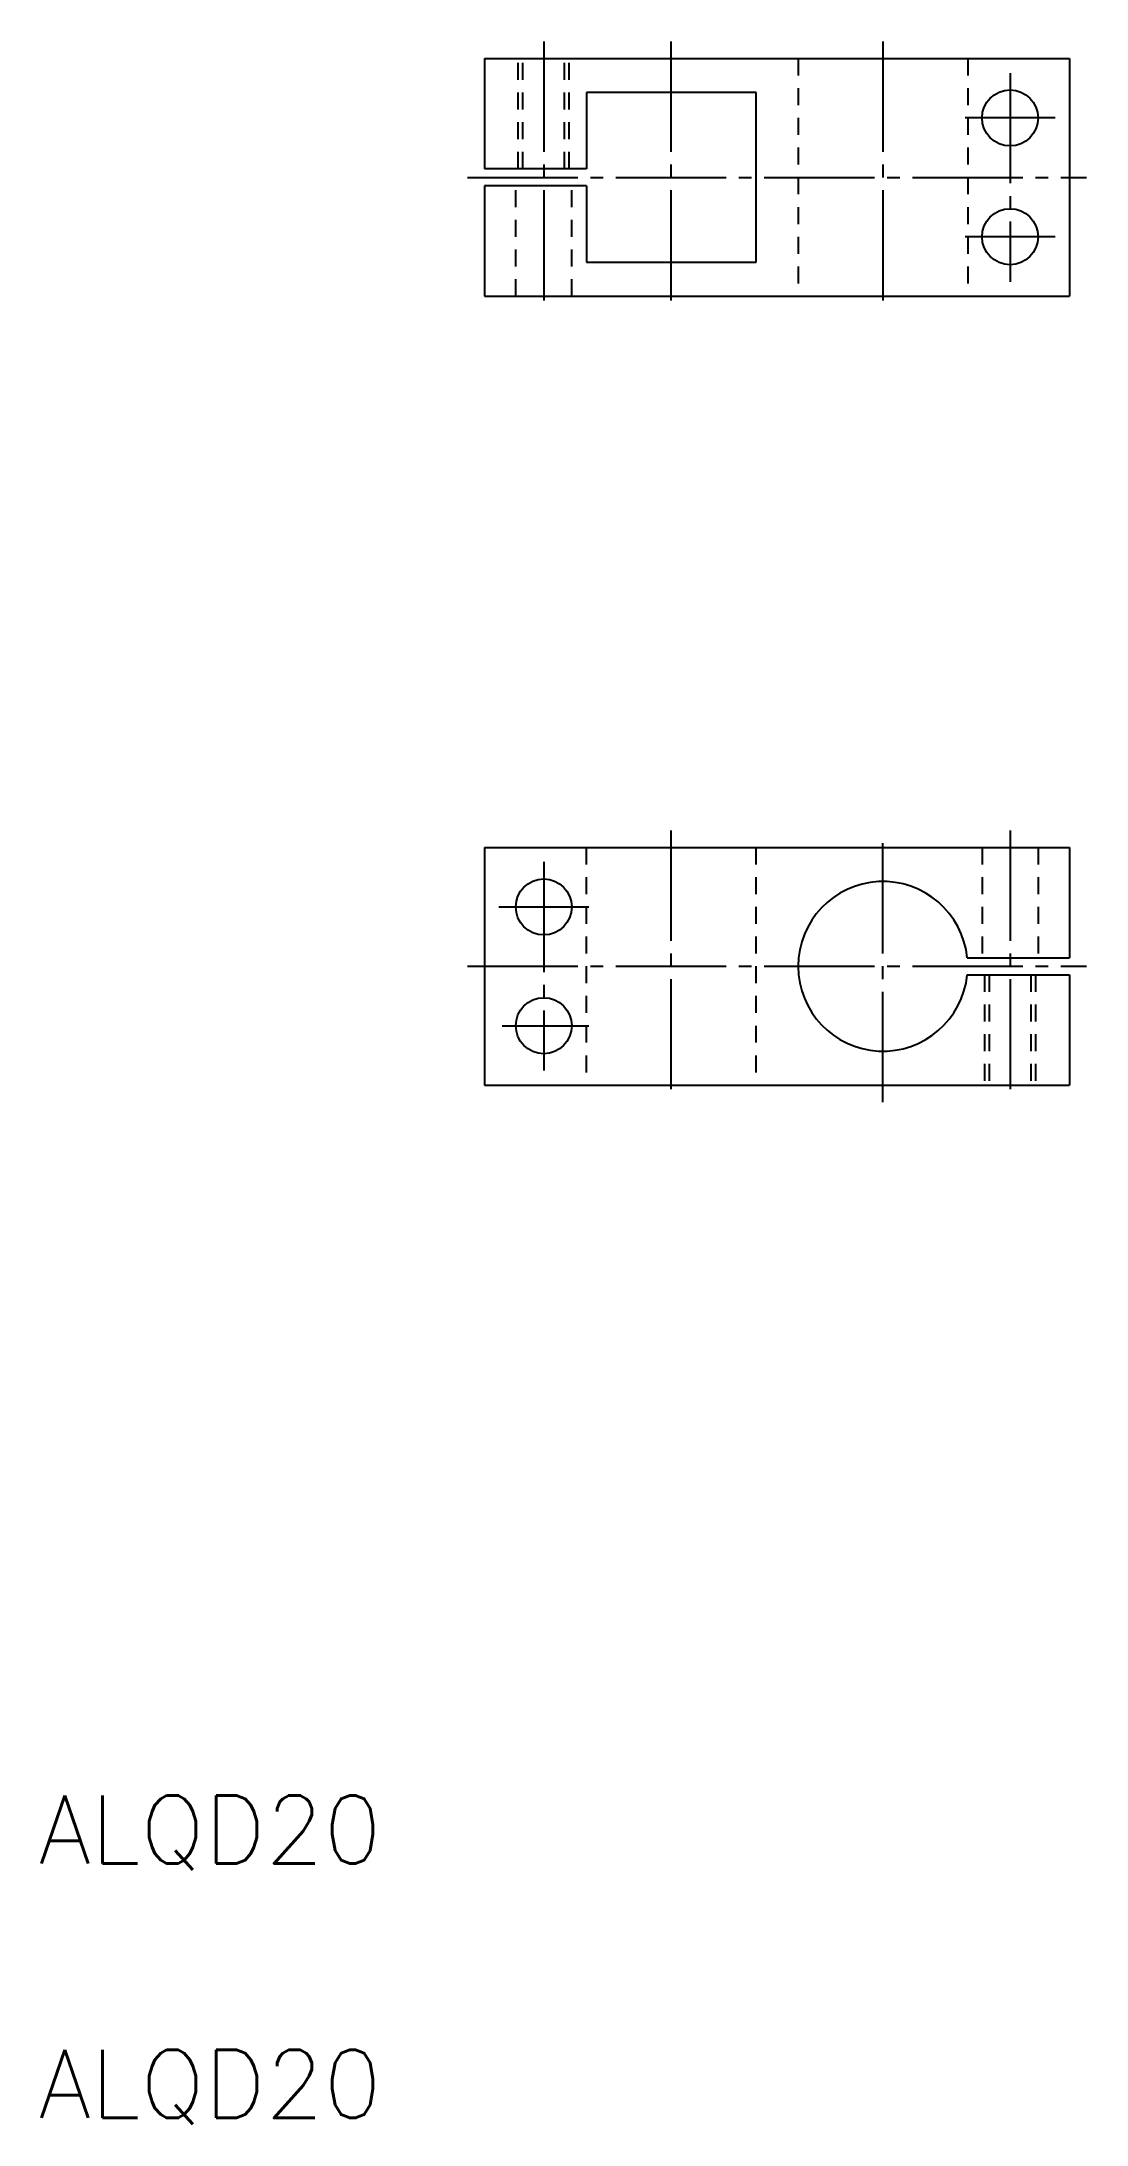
# Model space of a CAD drawing. Extents: x 148 to 271, y 9 to 254.
import ezdxf

# ---------------------------------------------------------------- set-up
doc = ezdxf.new("R2010")
doc.units = 0
doc.linetypes.add('CENTER', pattern=[17.5, 13, -1.5, 1.5, -1.5])
doc.linetypes.add('DASHED', pattern=[3.5, 2, -1.5])
doc.layers.get('0').update_dxf_attribs({"linetype": 'CONTINUOUS'})
doc.layers.add('CENTER', color=1, linetype='CENTER')
doc.styles.get("Standard").update_dxf_attribs({"font": 'txt.shx', "bigfont": '@extfont2.shx'})

msp = doc.modelspace()

# ---------------------------------------------------------------- linework, layer by layer
for p, q in [((199.86, 252.24), (268.86, 252.24)), ((199.86, 252.24), (199.86, 239.24)), ((217.11, 252.24), (217.11, 252.24)), ((234.36, 252.24), (234.36, 252.24)), ((268.86, 252.24), (268.86, 224.24)), ((211.91, 239.24), (199.86, 239.24)), ((199.86, 237.24), (199.86, 224.24)), ((211.91, 237.24), (199.86, 237.24)), ((199.86, 224.24), (268.86, 224.24)), ((199.86, 159.24), (268.86, 159.24)), ((199.86, 159.24), (199.86, 131.24)), ((268.86, 159.24), (268.86, 146.24)), ((256.81, 146.24), (268.86, 146.24)), ((256.81, 144.24), (268.86, 144.24)), ((268.86, 144.24), (268.86, 131.24)), ((199.86, 131.24), (268.86, 131.24))]:
    msp.add_line(p, q)
at = {"color": 3, "linetype": 'DASHED'}
for p, q in [((203.86, 239.24), (203.86, 252.24)), ((204.4, 239.24), (204.4, 252.24)), ((209.32, 239.24), (209.32, 252.24)), ((209.86, 239.24), (209.86, 252.24)), ((236.86, 252.24), (236.86, 224.24)), ((256.86, 252.24), (256.86, 224.24)), ((203.56, 224.24), (203.56, 237.24)), ((210.16, 224.24), (210.16, 237.24)), ((211.86, 159.24), (211.86, 131.24)), ((231.86, 159.24), (231.86, 131.24)), ((258.56, 159.24), (258.56, 146.24)), ((265.16, 159.24), (265.16, 146.24)), ((258.86, 144.24), (258.86, 131.24)), ((259.4, 144.24), (259.4, 131.24)), ((264.32, 144.24), (264.32, 131.24)), ((264.86, 144.24), (264.86, 131.24))]:
    msp.add_line(p, q, dxfattribs=at)
at = {"color": 7, "linetype": 'CONTINUOUS'}
for p, q in [((211.91, 248.24), (211.91, 239.24)), ((231.91, 248.24), (211.91, 248.24)), ((231.91, 228.24), (231.91, 248.24)), ((211.91, 237.24), (211.91, 228.24)), ((211.91, 228.24), (231.91, 228.24))]:
    msp.add_line(p, q, dxfattribs=at)
for centre in [(261.86, 245.24), (261.86, 231.24), (206.86, 152.24), (206.86, 138.24)]:
    msp.add_circle(centre, 3.3)
msp.add_arc((246.86, 145.24), 10, 5.7392, 354.2608)
at = {"layer": 'CENTER', "color": 1, "linetype": 'CENTER'}
for p, q in [((206.86, 254.24), (206.86, 222.24)), ((221.86, 254.24), (221.86, 222.24)), ((246.86, 254.24), (246.86, 222.24)), ((261.86, 250.54), (261.86, 225.94)), ((267.16, 245.24), (256.56, 245.24)), ((197.86, 238.24), (270.86, 238.24)), ((267.16, 231.24), (256.56, 231.24)), ((221.86, 161.24), (221.86, 129.24)), ((246.86, 129.24), (246.86, 161.24)), ((261.86, 161.24), (261.86, 129.24)), ((206.86, 157.54), (206.86, 132.94)), ((201.56, 152.24), (212.16, 152.24)), ((197.86, 145.24), (270.86, 145.24)), ((201.96, 138.24), (212.16, 138.24))]:
    msp.add_line(p, q, dxfattribs=at)

# ---------------------------------------------------------------- texts
for p in [(147.29, 39.5), (147.29, 9.5)]:
    msp.add_text('ALQD20', height=8).set_placement(p)

doc.saveas('drawing.dxf')
